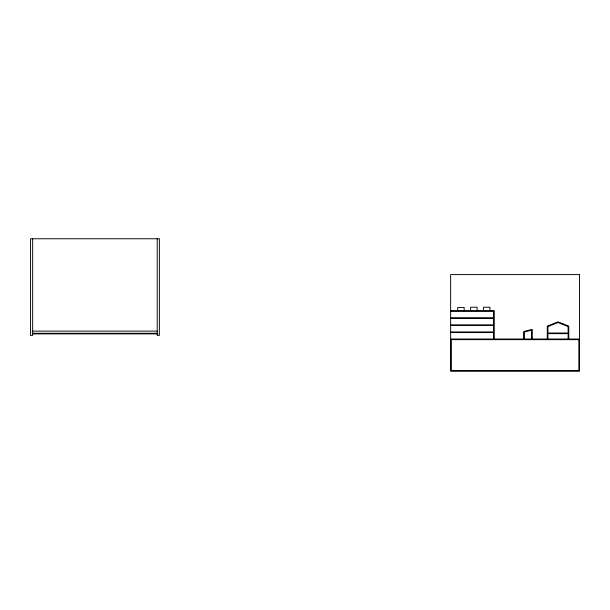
<?xml version="1.0" encoding="UTF-8"?>
<svg xmlns="http://www.w3.org/2000/svg" width="610" height="610" viewBox="0 0 610 610"><rect width="100%" height="100%" fill="white"/><g stroke="black" fill="none" stroke-linecap="round" stroke-linejoin="round"><path stroke-width="0.91" d="M450.63 310.673L494.23 310.673L494.23 339.023M450.63 311.313L493.589 311.313L493.589 317.757L450.63 317.757M450.63 318.405L493.589 318.405L493.589 324.848L450.63 324.848M450.63 325.488L493.589 325.488L493.589 331.931L450.63 331.931M32.65 331.116L157.22 331.116M450.63 332.58L493.589 332.58L493.589 339.023M32.65 333.266L157.22 333.266M32.948 333.906L157.86 333.906M450.63 339.023L579.5 339.023M568.764 339.023L568.764 326.137L558.02 321.844L547.284 326.137L547.284 339.023M568.116 339.023L568.116 333.655L547.925 333.655L547.925 339.023M532.248 339.023L532.248 329.354L523.654 331.504L523.654 339.023M531.607 339.023L531.607 330.185L524.303 332.008L524.303 339.023M489.937 310.673L489.937 307.234L483.494 307.234L483.494 310.673M477.05 310.673L477.05 307.234L470.607 307.234L470.607 310.673M464.164 310.673L464.164 307.448L457.721 307.448L457.721 310.673M157.22 238.762L157.22 335.409L159.37 335.409L159.37 238.762L30.5 238.762L30.5 335.409L32.65 335.409L32.65 238.762M558.02 322.537L547.925 326.571L547.925 333.007L568.116 333.007L568.116 326.571L558.02 322.537M579.5 274.591L450.63 274.591L450.63 371.238L579.5 371.238L579.5 274.591M578.852 339.663L451.278 339.663L451.278 370.598L578.852 370.598L578.852 339.663"/></g></svg>
